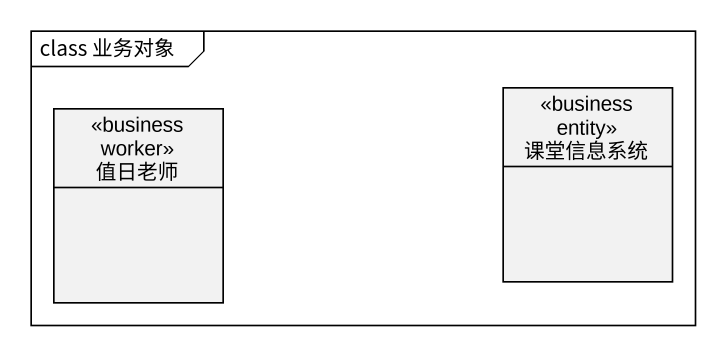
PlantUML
@startuml
mainframe class 业务对象
hide circle
hide empty members
class 值日老师 <<business worker>>
class 课堂信息系统 <<business entity>>
@enduml
